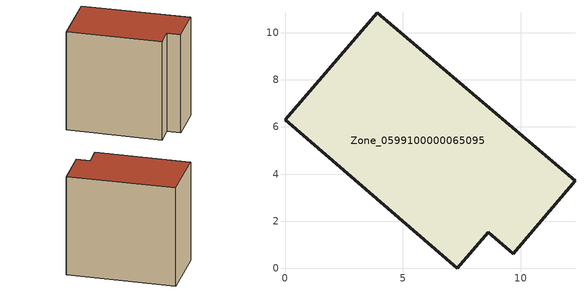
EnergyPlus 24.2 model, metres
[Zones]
Zone_0599100000065095
 floor ground (C_G): 0,6.3 3.91,10.84 12.3,3.72 9.68,0.63 8.61,1.54 7.3,0 z0
 wall outside (C_F): 3.91,10.84 0,6.3 7.3,0 8.61,1.54 9.68,0.63 12.3,3.72 3.91,10.84 z0:10.63
 roof outside (C_R): 12.3,3.72 3.91,10.84 0,6.3 7.3,0 8.61,1.54 9.68,0.63 z10.63
[BUILDING]
Pand.0599100000065095: North Axis=0; Terrain=City; Loads Convergence Tolerance Value=0.04; Temperature Convergence Tolerance Value=0.4; Solar Distribution=FullExterior; Maximum Number of Warmup Days=25; Minimum Number of Warmup Days=1
[Site:Location]
Rotterdam.The.Hague.AP_ZH_NLD Design_Conditions: Latitude=51.96; Longitude=4.45; Time Zone=1; Elevation=-4.5
[SITE:GROUNDTEMPERATURE:BUILDINGSURFACE]
18, 18, 18, 18, 18, 18, 18, 18, 18, 18, 18, 18
[MATERIAL] Thermal Absorptance=0.9; Solar Absorptance=0.7; Visible Absorptance=0.7
Name | Roughness | Thickness | Conductivity | Density | Specific Heat
G.TI.1946 | MediumSmooth | 0.15 | 1 | 540 | 1210
F.TI.1946 | Rough | 0.3 | 0.857143 | 1920 | 840
R.TI.1946 | MediumRough | 0.2 | 0.1 | 1500 | 1000
[CONSTRUCTION]
C_G: G.TI.1946
C_F: F.TI.1946
C_R: R.TI.1946
[ZONE]
Zone_0599100000065095: Type=1; Multiplier=1; Ceiling Height=Autocalculate; Volume=Autocalculate; Floor Area=autocalculate; Part of Total Floor Area=Yes
[ZONEINFILTRATION:DESIGNFLOWRATE]
Infil_Zone_0599100000065095: Zone or ZoneList or Space or SpaceList=Zone_0599100000065095; Schedule=AlwaysOn; Design Flow Rate Calculation Method=Flow/Area; Flow Rate per Floor Area=0.003; Constant Term Coefficient=1; Temperature Term Coefficient=0; Velocity Term Coefficient=0; Velocity Squared Term Coefficient=0
[HVACTEMPLATE:ZONE:IDEALLOADSAIRSYSTEM]
Zone_0599100000065095: Maximum Heating Supply Air Temperature=50; Minimum Cooling Supply Air Temperature=13; Maximum Heating Supply Air Humidity Ratio=0.0156; Minimum Cooling Supply Air Humidity Ratio=0.0077; Heating Limit=NoLimit; Cooling Limit=NoLimit; Dehumidification Control Type=ConstantSensibleHeatRatio; Cooling Sensible Heat Ratio=0.7; Dehumidification Setpoint=60; Humidification Control Type=None; Humidification Setpoint=30; Outdoor Air Method=None; Outdoor Air Flow Rate per Person=0.00944; Outdoor Air Flow Rate per Zone Floor Area=0; Outdoor Air Flow Rate per Zone=0; Demand Controlled Ventilation Type=None; Outdoor Air Economizer Type=NoEconomizer; Heat Recovery Type=None; Sensible Heat Recovery Effectiveness=0.7; Latent Heat Recovery Effectiveness=0.65
[ZONECONTROL:THERMOSTAT]
ThermostatControl_Zone_0599100000065095: Zone or ZoneList=Zone_0599100000065095; Control Type Schedule=DualSetpointControlType; Control 1=Thermostat_Zone_0599100000065095; Temperature Difference Between Cutout And Setpoint=0
[THERMOSTATSETPOINT:DUALSETPOINT]
Thermostat_Zone_0599100000065095: Heating Setpoint Temperature Schedule=HeatingSetpoint_Zone_0599100000065095; Cooling Setpoint Temperature Schedule=CoolingSetpoint_Zone_0599100000065095
[SCHEDULE:COMPACT]
HeatingSetpoint_Zone_0599100000065095: Through: 12/31, For: AllDays, Until: 24:00, 21
CoolingSetpoint_Zone_0599100000065095: Through: 12/31, For: AllDays, Until: 24:00, 24
DualSetpointControlType: Through: 12/31, For: AllDays, Until: 24:00, 4
AlwaysOn: Through: 12/31, For: AllDays, Until: 24:00, 1
